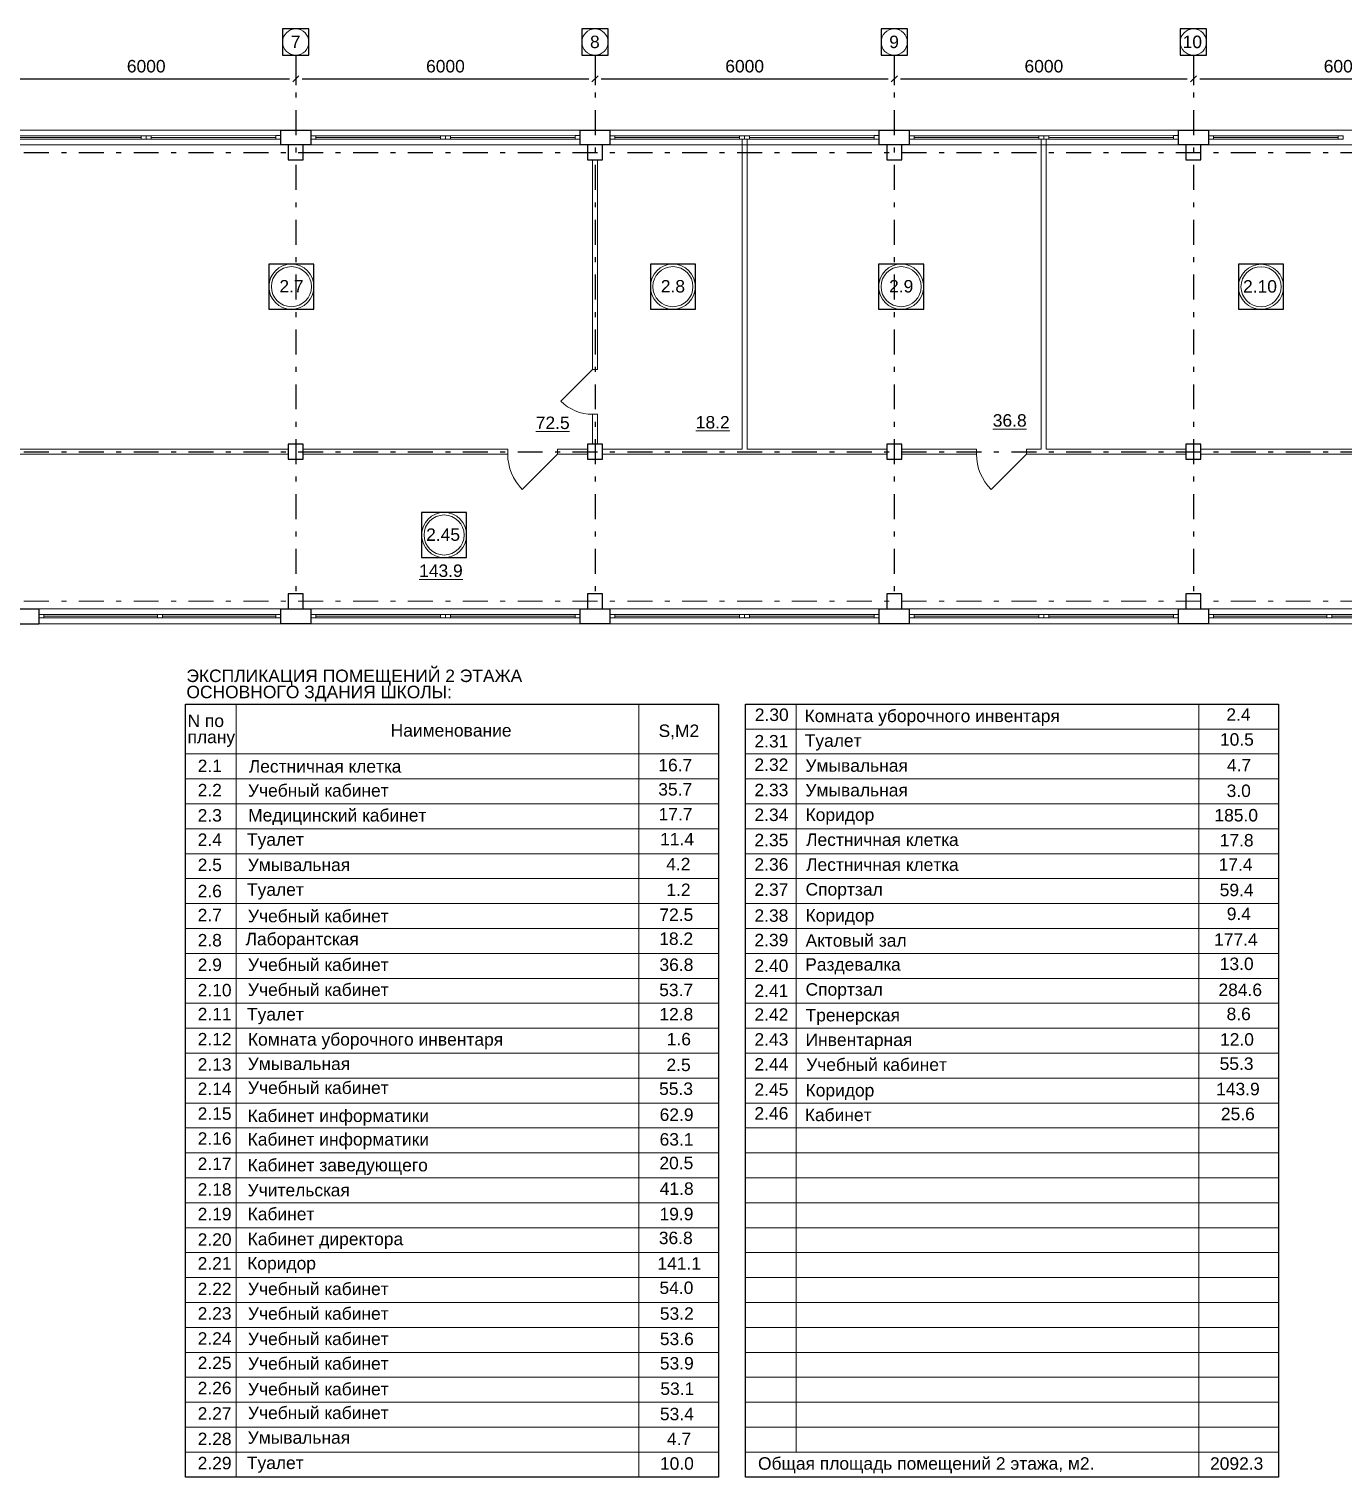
# Model space of a CAD drawing. Header units: metres. Extents: x 0.2 to 83.8, y 0.2 to 58.2.
# Drawn here: x 34.02 to 60.37, y 29.18 to 58.21 of the extents above; entities that cross this region are included whole.
import ezdxf
from ezdxf.enums import TextEntityAlignment as Align

# ---------------------------------------------------------------- set-up
doc = ezdxf.new("R2010")
doc.units = ezdxf.units.M
doc.header["$MEASUREMENT"] = 0
doc.linetypes.add('( Dashdot )', pattern=[1.001, 0.5, -0.25, 0.001, -0.25])
doc.layers.get('DEFPOINTS').update_dxf_attribs({"lineweight": 0})
doc.layers.add('YOLO_TABLE', color=1, linetype='Continuous')
doc.styles.add('Standard_0', font='arial.ttf')
doc.styles.add('Style-Arial', font='arial.ttf')
doc.dimstyles.get("Standard").update_dxf_attribs({"dimtxt": 0.00018, "dimasz": 0.00018, "dimexe": 0.0002, "dimexo": 0.0625, "dimgap": 9e-05, "dimtad": 0, "dimtih": 1, "dimtoh": 1, "dimdec": 4, "dimlfac": 1000, "dimzin": 0, "dimdsep": 46, "dimtxsty": 'Standard_0', "dimcen": 9e-05, "dimadec": 0, "dimazin": 0, "dimtfac": 1, "dimtdec": 4, "dimtofl": 0, "dimtmove": 0, "dimatfit": 0, "dimfxl": 0.01, "dimfxlon": 1, "dimtolj": 1, "dimtzin": 0, "dimarcsym": 0})

# ---------------------------------------------------------------- blocks, each defined once
blk = doc.blocks.new('_Oblique-1')
at = {"color": 0, "linetype": 'ByBlock', "lineweight": -2}
blk.add_line((0.5, 0.5), (-0.5, -0.5), dxfattribs=at)
blk = doc.blocks.new('*D64')
at = {"color": 0, "linetype": 'Continuous', "lineweight": -2, "transparency": 16777216}
for p, q in [((33.375, 57.313), (33.375, 57.089)), ((33.5, 57.214), (39.25, 57.214)), ((39.375, 57.313), (39.375, 57.089))]:
    blk.add_line(p, q, dxfattribs=at)
at = {"layer": 'DEFPOINTS', "color": 0, "linetype": 'Continuous', "transparency": 16777216}
for p in [(33.375, 57.438), (39.375, 57.438), (39.375, 57.214)]:
    blk.add_point(p, dxfattribs=at)
at = {"color": 0, "linetype": 'Continuous', "lineweight": -2, "transparency": 16777216, "xscale": 0.125, "yscale": 0.125, "zscale": 0.125, "rotation": 180}
blk.add_blockref('_Oblique-1', (33.375, 57.214), dxfattribs=at)
at = {"color": 0, "linetype": 'Continuous', "lineweight": -2, "transparency": 16777216, "xscale": 0.125, "yscale": 0.125, "zscale": 0.125}
blk.add_blockref('_Oblique-1', (39.375, 57.214), dxfattribs=at)
at = {"color": 0, "linetype": 'Continuous', "lineweight": 0, "transparency": 16777216, "insert": (36.375, 57.466), "char_height": 0.25, "attachment_point": 5, "style": 'Style-Arial'}
blk.add_mtext('\\A1;6000', dxfattribs=at)
blk = doc.blocks.new('*D65')
at = {"color": 0, "linetype": 'Continuous', "lineweight": -2, "transparency": 16777216}
for p, q in [((45.375, 57.563), (45.375, 57.089)), ((39.375, 57.313), (39.375, 57.089)), ((39.5, 57.214), (45.25, 57.214))]:
    blk.add_line(p, q, dxfattribs=at)
at = {"layer": 'DEFPOINTS', "color": 0, "linetype": 'Continuous', "transparency": 16777216}
for p in [(45.375, 57.688), (39.375, 57.438), (45.375, 57.214)]:
    blk.add_point(p, dxfattribs=at)
at = {"color": 0, "linetype": 'Continuous', "lineweight": -2, "transparency": 16777216, "xscale": 0.125, "yscale": 0.125, "zscale": 0.125, "rotation": 180}
blk.add_blockref('_Oblique-1', (39.375, 57.214), dxfattribs=at)
at = {"color": 0, "linetype": 'Continuous', "lineweight": -2, "transparency": 16777216, "xscale": 0.125, "yscale": 0.125, "zscale": 0.125}
blk.add_blockref('_Oblique-1', (45.375, 57.214), dxfattribs=at)
at = {"color": 0, "linetype": 'Continuous', "lineweight": 0, "transparency": 16777216, "insert": (42.375, 57.466), "char_height": 0.25, "attachment_point": 5, "style": 'Style-Arial'}
blk.add_mtext('\\A1;6000', dxfattribs=at)
blk = doc.blocks.new('*D66')
at = {"color": 0, "linetype": 'Continuous', "lineweight": -2, "transparency": 16777216}
for p, q in [((45.375, 57.563), (45.375, 57.089)), ((51.375, 57.563), (51.375, 57.089)), ((45.5, 57.214), (51.25, 57.214))]:
    blk.add_line(p, q, dxfattribs=at)
at = {"layer": 'DEFPOINTS', "color": 0, "linetype": 'Continuous', "transparency": 16777216}
for p in [(45.375, 57.688), (51.375, 57.688), (51.375, 57.214)]:
    blk.add_point(p, dxfattribs=at)
at = {"color": 0, "linetype": 'Continuous', "lineweight": -2, "transparency": 16777216, "xscale": 0.125, "yscale": 0.125, "zscale": 0.125, "rotation": 180}
blk.add_blockref('_Oblique-1', (45.375, 57.214), dxfattribs=at)
at = {"color": 0, "linetype": 'Continuous', "lineweight": -2, "transparency": 16777216, "xscale": 0.125, "yscale": 0.125, "zscale": 0.125}
blk.add_blockref('_Oblique-1', (51.375, 57.214), dxfattribs=at)
at = {"color": 0, "linetype": 'Continuous', "lineweight": 0, "transparency": 16777216, "insert": (48.375, 57.466), "char_height": 0.25, "attachment_point": 5, "style": 'Style-Arial'}
blk.add_mtext('\\A1;6000', dxfattribs=at)
blk = doc.blocks.new('*D67')
at = {"color": 0, "linetype": 'Continuous', "lineweight": -2, "transparency": 16777216}
for p, q in [((51.375, 57.563), (51.375, 57.089)), ((57.375, 57.563), (57.375, 57.089)), ((51.5, 57.214), (57.25, 57.214))]:
    blk.add_line(p, q, dxfattribs=at)
at = {"layer": 'DEFPOINTS', "color": 0, "linetype": 'Continuous', "transparency": 16777216}
for p in [(51.375, 57.688), (57.375, 57.688), (57.375, 57.214)]:
    blk.add_point(p, dxfattribs=at)
at = {"color": 0, "linetype": 'Continuous', "lineweight": -2, "transparency": 16777216, "xscale": 0.125, "yscale": 0.125, "zscale": 0.125, "rotation": 180}
blk.add_blockref('_Oblique-1', (51.375, 57.214), dxfattribs=at)
at = {"color": 0, "linetype": 'Continuous', "lineweight": -2, "transparency": 16777216, "xscale": 0.125, "yscale": 0.125, "zscale": 0.125}
blk.add_blockref('_Oblique-1', (57.375, 57.214), dxfattribs=at)
at = {"color": 0, "linetype": 'Continuous', "lineweight": 0, "transparency": 16777216, "insert": (54.375, 57.466), "char_height": 0.25, "attachment_point": 5, "style": 'Style-Arial'}
blk.add_mtext('\\A1;6000', dxfattribs=at)
blk = doc.blocks.new('*D68')
at = {"color": 0, "linetype": 'Continuous', "lineweight": -2, "transparency": 16777216}
for p, q in [((57.375, 57.563), (57.375, 57.089)), ((63.375, 57.563), (63.375, 57.089)), ((57.5, 57.214), (63.25, 57.214))]:
    blk.add_line(p, q, dxfattribs=at)
at = {"layer": 'DEFPOINTS', "color": 0, "linetype": 'Continuous', "transparency": 16777216}
for p in [(57.375, 57.688), (63.375, 57.688), (63.375, 57.214)]:
    blk.add_point(p, dxfattribs=at)
at = {"color": 0, "linetype": 'Continuous', "lineweight": -2, "transparency": 16777216, "xscale": 0.125, "yscale": 0.125, "zscale": 0.125, "rotation": 180}
blk.add_blockref('_Oblique-1', (57.375, 57.214), dxfattribs=at)
at = {"color": 0, "linetype": 'Continuous', "lineweight": -2, "transparency": 16777216, "xscale": 0.125, "yscale": 0.125, "zscale": 0.125}
blk.add_blockref('_Oblique-1', (63.375, 57.214), dxfattribs=at)
at = {"color": 0, "linetype": 'Continuous', "lineweight": 0, "transparency": 16777216, "insert": (60.375, 57.466), "char_height": 0.25, "attachment_point": 5, "style": 'Style-Arial'}
blk.add_mtext('\\A1;6000', dxfattribs=at)

msp = doc.modelspace()

# ---------------------------------------------------------------- linework, layer by layer
at = {"color": 1, "linetype": '( Dashdot )'}
for p, q in [((39.37508328, 57.68760141), (39.37508328, 46.73760141)), ((45.37508328, 57.68760141), (45.37508328, 46.73760141)), ((51.37508328, 57.68760141), (51.37508328, 46.73760141)), ((57.37508328, 57.68760141), (57.37508328, 46.73760141)), ((6.42349536, 55.73760141), (78.32349536, 55.73760141)), ((6.42349536, 49.73760141), (78.32349536, 49.73760141))]:
    msp.add_line(p, q, dxfattribs=at)
at = {"color": 7, "linetype": 'Continuous', "lineweight": 0}
for p, q in [((33.77349536, 56.03760141), (36.27349536, 56.03760141)), ((36.47349536, 56.03760141), (38.97346464, 56.03979592)), ((39.77349536, 56.03760141), (42.27349536, 56.03760141)), ((42.47349536, 56.03760141), (44.97346464, 56.03979592)), ((45.77349536, 56.03760141), (48.27349536, 56.03760141)), ((48.47349536, 56.03760141), (50.97346464, 56.03979592)), ((51.77349536, 56.03760141), (54.27349536, 56.03760141)), ((54.47349536, 56.03760141), (56.97346464, 56.03979592)), ((57.77349536, 56.03760141), (60.27349536, 56.03760141)), ((39.77349536, 46.43760141), (42.27349536, 46.43760141)), ((42.47349536, 46.43760141), (44.97346464, 46.43979592)), ((45.77349536, 46.43760141), (48.27349536, 46.43760141)), ((48.47349536, 46.43760141), (50.97346464, 46.43979592)), ((51.77349536, 46.43760141), (54.27349536, 46.43760141)), ((54.47349536, 46.43760141), (56.97346464, 46.43979592)), ((57.77349536, 46.43760141), (60.04849536, 46.43760141)), ((60.14849536, 46.43760141), (62.42349536, 46.43760141)), ((48.39182132, 44.17649858), (59.07772657, 44.17649858)), ((48.39182132, 43.67649858), (59.07772657, 43.67649858)), ((37.16432241, 43.17649858), (47.85022766, 43.17649858)), ((48.39182132, 43.17649858), (59.07772657, 43.17649858)), ((37.16432241, 42.67649858), (47.85022766, 42.67649858)), ((48.39182132, 42.67649858), (59.07772657, 42.67649858)), ((37.16432241, 42.17649858), (47.85022766, 42.17649858)), ((48.39182132, 42.17649858), (59.07772657, 42.17649858)), ((37.16432241, 41.67649858), (47.85022766, 41.67649858)), ((48.39182132, 41.67649858), (59.07772657, 41.67649858)), ((37.16432241, 41.17649858), (47.85022766, 41.17649858)), ((48.39182132, 41.17649858), (59.07772657, 41.17649858)), ((37.16432241, 40.67649858), (47.85022766, 40.67649858)), ((48.39182132, 40.67649858), (59.07772657, 40.67649858)), ((37.16432241, 40.17649858), (47.85022766, 40.17649858)), ((48.39182132, 40.17649858), (59.07772657, 40.17649858)), ((37.16432241, 39.67649858), (47.85022766, 39.67649858)), ((48.39182132, 39.67649858), (59.07772657, 39.67649858)), ((37.16432241, 39.17649858), (47.85022766, 39.17649858)), ((48.39182132, 39.17649858), (59.07772657, 39.17649858)), ((37.16432241, 38.67649858), (47.85022766, 38.67649858)), ((48.39182132, 38.67649858), (59.07772657, 38.67649858)), ((37.16432241, 38.17649858), (47.85022766, 38.17649858)), ((48.39182132, 38.17649858), (59.07772657, 38.17649858)), ((37.16432241, 37.67649858), (47.85022766, 37.67649858)), ((48.39182132, 37.67649858), (59.07772657, 37.67649858)), ((37.16432241, 37.17649858), (47.85022766, 37.17649858)), ((48.39182132, 37.17649858), (59.07772657, 37.17649858)), ((37.16432241, 36.67649858), (47.85022766, 36.67649858)), ((48.39182132, 36.67649858), (59.07772657, 36.67649858)), ((37.16432241, 36.17649858), (47.85022766, 36.17649858)), ((48.39182132, 36.17649858), (59.07772657, 36.17649858)), ((37.16432241, 35.67649858), (47.85022766, 35.67649858)), ((48.39182132, 35.67649858), (59.07772657, 35.67649858)), ((37.16432241, 35.17649858), (47.85022766, 35.17649858)), ((48.39182132, 35.17649858), (59.07772657, 35.17649858)), ((37.16432241, 34.67649858), (47.85022766, 34.67649858)), ((48.39182132, 34.67649858), (59.07772657, 34.67649858)), ((37.16432241, 34.17649858), (47.85022766, 34.17649858)), ((48.39182132, 34.17649858), (59.07772657, 34.17649858)), ((37.16432241, 33.67649858), (47.85022766, 33.67649858)), ((48.39182132, 33.67649858), (59.07772657, 33.67649858)), ((37.16432241, 33.17649858), (47.85022766, 33.17649858)), ((48.39182132, 33.17649858), (59.07772657, 33.17649858)), ((37.16432241, 32.67649858), (47.85022766, 32.67649858)), ((48.39182132, 32.67649858), (59.07772657, 32.67649858)), ((37.16432241, 32.17649858), (47.85022766, 32.17649858)), ((48.39182132, 32.17649858), (59.07772657, 32.17649858)), ((37.16432241, 31.67649858), (47.85022766, 31.67649858)), ((48.39182132, 31.67649858), (59.07772657, 31.67649858)), ((37.16432241, 31.17649858), (47.85022766, 31.17649858)), ((48.39182132, 31.17649858), (59.07772657, 31.17649858)), ((37.16432241, 30.67649858), (47.85022766, 30.67649858)), ((48.39182132, 30.67649858), (59.07772657, 30.67649858)), ((37.16432241, 30.17649858), (47.85022766, 30.17649858)), ((48.39182132, 30.17649858), (59.07772657, 30.17649858)), ((37.16432241, 29.67649858), (47.85022766, 29.67649858)), ((37.16432241, 29.67649858), (47.85022766, 29.67649858))]:
    msp.add_line(p, q, dxfattribs=at)
at = {"color": 7, "linetype": 'Continuous', "lineweight": 13}
for p, q in [((45.32349536, 51.38760141), (44.68709926, 50.75120531)), ((45.32349536, 51.38760141), (45.42349536, 51.38760141)), ((45.32349536, 50.48760141), (45.42349536, 50.48760141)), ((33.52349536, 49.78760141), (39.22349536, 49.78760141)), ((33.52349536, 49.68760141), (39.22349536, 49.68760141)), ((39.52349536, 49.78760141), (43.62349536, 49.78760141)), ((39.52349536, 49.68760141), (43.62349536, 49.68760141)), ((43.62349536, 49.78760141), (43.62349536, 49.68760141)), ((44.62349536, 49.78760141), (45.22349536, 49.78760141)), ((44.62349536, 49.78760141), (44.62349536, 49.68760141)), ((44.62349536, 49.68760141), (45.22349536, 49.68760141)), ((45.52349536, 49.78760141), (46.12349536, 49.78760141)), ((45.52349536, 49.68760141), (46.12349536, 49.68760141)), ((46.12349536, 49.78760141), (48.32349536, 49.78760141)), ((46.12349536, 49.68760141), (51.22349536, 49.68760141)), ((48.42349536, 49.78760141), (51.22349536, 49.78760141)), ((51.52349536, 49.78760141), (53.02349536, 49.78760141)), ((51.52349536, 49.68760141), (53.02349536, 49.68760141)), ((53.02349536, 49.78760141), (53.02349536, 49.68760141)), ((54.02349536, 49.78760141), (54.02349536, 49.68760141)), ((54.02349536, 49.78760141), (54.32349536, 49.78760141)), ((54.02349536, 49.68760141), (57.22349536, 49.68760141)), ((54.42349536, 49.78760141), (57.22349536, 49.78760141)), ((57.52349536, 49.78760141), (61.02349536, 49.78760141)), ((57.52349536, 49.68760141), (61.02349536, 49.68760141)), ((37.16432241, 44.67649858), (47.85022766, 44.67649858)), ((37.16432241, 44.67649858), (37.16432241, 29.17649858)), ((38.17778744, 44.67649858), (38.17778744, 43.67649858)), ((46.25124401, 44.67649858), (46.25124401, 43.67649858)), ((47.85022766, 44.67649858), (47.85022766, 29.17649858)), ((48.39182132, 44.67649858), (48.39182132, 29.17649858)), ((48.39182132, 44.67649858), (59.07772657, 44.67649858)), ((49.40528635, 44.67649858), (49.40528635, 29.67649858)), ((57.47874292, 44.67649858), (57.47874292, 29.17649858)), ((59.07772657, 44.67649858), (59.07772657, 29.17649858)), ((37.16432241, 43.67649858), (47.85022766, 43.67649858)), ((38.17778744, 43.67649858), (38.17778744, 29.17649858)), ((46.25124401, 43.67649858), (46.25124401, 29.17649858)), ((37.16432241, 29.17649858), (47.85022766, 29.17649858))]:
    msp.add_line(p, q, dxfattribs=at)
at = {"color": 7, "lineweight": 13, "extrusion": (0, 0, -1)}
for p, q in [((44.62349536, 49.68760141), (43.91638858, 48.98049463)), ((54.02349536, 49.68760141), (53.31638858, 48.98049463))]:
    msp.add_line(p, q, dxfattribs=at)
at = {"color": 1, "linetype": '( Dashdot )', "lineweight": 0}
msp.add_line((6.42349536, 46.73760141), (78.32349536, 46.73760141), dxfattribs=at)
at = {"color": 7, "linetype": 'Continuous', "lineweight": 30}
for p in [(34.22349536, 46.58760141), (33.82349536, 46.28760141)]:
    msp.add_line(p, (34.22349536, 46.28760141), dxfattribs=at)
at = {"color": 7, "linetype": 'Continuous', "lineweight": 0, "extrusion": (0, 0, -1)}
for p, q in [((36.59849536, 46.43760141), (34.32349536, 46.43760141)), ((38.97349536, 46.43760141), (36.69849536, 46.43760141))]:
    msp.add_line(p, q, dxfattribs=at)
at = {"color": 7, "lineweight": 13}
for p, q in [((48.39182132, 29.67649858), (59.07772657, 29.67649858)), ((48.39182132, 29.17649858), (59.07772657, 29.17649858))]:
    msp.add_line(p, q, dxfattribs=at)
at = {"color": 7, "linetype": 'Continuous', "lineweight": 0, "flags": 128}
for points in [[(39.07349536, 55.88760141), (33.67349536, 55.88760141), (33.67349536, 56.18760141), (39.07349536, 56.18760141), (39.07349536, 55.88760141)], [(36.27349536, 56.00260141), (33.77349536, 56.00260141), (33.77349536, 56.07260141), (36.27349536, 56.07260141), (36.27349536, 56.00260141)], [(38.97349536, 56.00479595), (36.47349536, 56.00260141), (36.47343392, 56.07260136), (38.97343392, 56.07479589), (38.97349536, 56.00479595)], [(45.07349536, 55.88760141), (39.67349536, 55.88760141), (39.67349536, 56.18760141), (45.07349536, 56.18760141), (45.07349536, 55.88760141)], [(42.27349536, 56.00260141), (39.77349536, 56.00260141), (39.77349536, 56.07260141), (42.27349536, 56.07260141), (42.27349536, 56.00260141)], [(44.97349536, 56.00479595), (42.47349536, 56.00260141), (42.47343392, 56.07260136), (44.97343392, 56.07479589), (44.97349536, 56.00479595)], [(51.07349536, 55.88760141), (45.67349536, 55.88760141), (45.67349536, 56.18760141), (51.07349536, 56.18760141), (51.07349536, 55.88760141)], [(48.27349536, 56.00260141), (45.77349536, 56.00260141), (45.77349536, 56.07260141), (48.27349536, 56.07260141), (48.27349536, 56.00260141)], [(50.97349536, 56.00479595), (48.47349536, 56.00260141), (48.47343392, 56.07260136), (50.97343392, 56.07479589), (50.97349536, 56.00479595)], [(57.07349536, 55.88760141), (51.67349536, 55.88760141), (51.67349536, 56.18760141), (57.07349536, 56.18760141), (57.07349536, 55.88760141)], [(54.27349536, 56.00260141), (51.77349536, 56.00260141), (51.77349536, 56.07260141), (54.27349536, 56.07260141), (54.27349536, 56.00260141)], [(56.97349536, 56.00479595), (54.47349536, 56.00260141), (54.47343392, 56.07260136), (56.97343392, 56.07479589), (56.97349536, 56.00479595)], [(63.07349536, 55.88760141), (57.67349536, 55.88760141), (57.67349536, 56.18760141), (63.07349536, 56.18760141), (63.07349536, 55.88760141)], [(60.27349536, 56.00260141), (57.77349536, 56.00260141), (57.77349536, 56.07260141), (60.27349536, 56.07260141), (60.27349536, 56.00260141)], [(45.07349536, 46.28760141), (39.67349536, 46.28760141), (39.67349536, 46.58760141), (45.07349536, 46.58760141), (45.07349536, 46.28760141)], [(42.27349536, 46.40260141), (39.77349536, 46.40260141), (39.77349536, 46.47260141), (42.27349536, 46.47260141), (42.27349536, 46.40260141)], [(44.97349536, 46.40479595), (42.47349536, 46.40260141), (42.47343392, 46.47260136), (44.97343392, 46.47479589), (44.97349536, 46.40479595)], [(51.07349536, 46.28760141), (45.67349536, 46.28760141), (45.67349536, 46.58760141), (51.07349536, 46.58760141), (51.07349536, 46.28760141)], [(48.27349536, 46.40260141), (45.77349536, 46.40260141), (45.77349536, 46.47260141), (48.27349536, 46.47260141), (48.27349536, 46.40260141)], [(50.97349536, 46.40479595), (48.47349536, 46.40260141), (48.47343392, 46.47260136), (50.97343392, 46.47479589), (50.97349536, 46.40479595)], [(57.07349536, 46.28760141), (51.67349536, 46.28760141), (51.67349536, 46.58760141), (57.07349536, 46.58760141), (57.07349536, 46.28760141)], [(54.27349536, 46.40260141), (51.77349536, 46.40260141), (51.77349536, 46.47260141), (54.27349536, 46.47260141), (54.27349536, 46.40260141)], [(56.97349536, 46.40479595), (54.47349536, 46.40260141), (54.47343392, 46.47260136), (56.97343392, 46.47479589), (56.97349536, 46.40479595)], [(62.52349536, 46.28760141), (57.67349536, 46.28760141), (57.67349536, 46.58760141), (62.52349536, 46.58760141), (62.52349536, 46.28760141)], [(62.42349536, 46.40260141), (57.77349536, 46.40260141), (57.77349536, 46.47260141), (62.42349536, 46.47260141), (62.42349536, 46.40260141)]]:
    msp.add_lwpolyline(points, close=True, dxfattribs=at)
at = {"color": 7, "linetype": 'Continuous', "lineweight": 13, "flags": 128}
for points in [[(36.37349536, 56.00260141), (36.27349536, 56.00260141), (36.27349536, 56.07260141), (36.37349536, 56.07260141), (36.37349536, 56.00260141)], [(36.47349536, 56.00260141), (36.37349536, 56.00260141), (36.37349536, 56.07260141), (36.47349536, 56.07260141), (36.47349536, 56.00260141)], [(39.07349536, 56.00479595), (38.97349536, 56.00479595), (38.97349536, 56.07479595), (39.07349536, 56.07479595), (39.07349536, 56.00479595)], [(39.77349536, 56.00260141), (39.67349536, 56.00260141), (39.67349536, 56.07260141), (39.77349536, 56.07260141), (39.77349536, 56.00260141)], [(42.37349536, 56.00260141), (42.27349536, 56.00260141), (42.27349536, 56.07260141), (42.37349536, 56.07260141), (42.37349536, 56.00260141)], [(42.47349536, 56.00260141), (42.37349536, 56.00260141), (42.37349536, 56.07260141), (42.47349536, 56.07260141), (42.47349536, 56.00260141)], [(45.07349536, 56.00479595), (44.97349536, 56.00479595), (44.97349536, 56.07479595), (45.07349536, 56.07479595), (45.07349536, 56.00479595)], [(45.77349536, 56.00260141), (45.67349536, 56.00260141), (45.67349536, 56.07260141), (45.77349536, 56.07260141), (45.77349536, 56.00260141)], [(48.37349536, 56.00260141), (48.27349536, 56.00260141), (48.27349536, 56.07260141), (48.37349536, 56.07260141), (48.37349536, 56.00260141)], [(48.47349536, 56.00260141), (48.37349536, 56.00260141), (48.37349536, 56.07260141), (48.47349536, 56.07260141), (48.47349536, 56.00260141)], [(51.07349536, 56.00479595), (50.97349536, 56.00479595), (50.97349536, 56.07479595), (51.07349536, 56.07479595), (51.07349536, 56.00479595)], [(51.77349536, 56.00260141), (51.67349536, 56.00260141), (51.67349536, 56.07260141), (51.77349536, 56.07260141), (51.77349536, 56.00260141)], [(54.37349536, 56.00260141), (54.27349536, 56.00260141), (54.27349536, 56.07260141), (54.37349536, 56.07260141), (54.37349536, 56.00260141)], [(54.47349536, 56.00260141), (54.37349536, 56.00260141), (54.37349536, 56.07260141), (54.47349536, 56.07260141), (54.47349536, 56.00260141)], [(57.07349536, 56.00479595), (56.97349536, 56.00479595), (56.97349536, 56.07479595), (57.07349536, 56.07479595), (57.07349536, 56.00479595)], [(57.77349536, 56.00260141), (57.67349536, 56.00260141), (57.67349536, 56.07260141), (57.77349536, 56.07260141), (57.77349536, 56.00260141)], [(60.37349536, 56.00260141), (60.27349536, 56.00260141), (60.27349536, 56.07260141), (60.37349536, 56.07260141), (60.37349536, 56.00260141)], [(39.77349536, 46.40260141), (39.67349536, 46.40260141), (39.67349536, 46.47260141), (39.77349536, 46.47260141), (39.77349536, 46.40260141)], [(42.37349536, 46.40260141), (42.27349536, 46.40260141), (42.27349536, 46.47260141), (42.37349536, 46.47260141), (42.37349536, 46.40260141)], [(42.47349536, 46.40260141), (42.37349536, 46.40260141), (42.37349536, 46.47260141), (42.47349536, 46.47260141), (42.47349536, 46.40260141)], [(45.07349536, 46.40479595), (44.97349536, 46.40479595), (44.97349536, 46.47479595), (45.07349536, 46.47479595), (45.07349536, 46.40479595)], [(45.77349536, 46.40260141), (45.67349536, 46.40260141), (45.67349536, 46.47260141), (45.77349536, 46.47260141), (45.77349536, 46.40260141)], [(48.37349536, 46.40260141), (48.27349536, 46.40260141), (48.27349536, 46.47260141), (48.37349536, 46.47260141), (48.37349536, 46.40260141)], [(48.47349536, 46.40260141), (48.37349536, 46.40260141), (48.37349536, 46.47260141), (48.47349536, 46.47260141), (48.47349536, 46.40260141)], [(51.07349536, 46.40479595), (50.97349536, 46.40479595), (50.97349536, 46.47479595), (51.07349536, 46.47479595), (51.07349536, 46.40479595)], [(51.77349536, 46.40260141), (51.67349536, 46.40260141), (51.67349536, 46.47260141), (51.77349536, 46.47260141), (51.77349536, 46.40260141)], [(54.37349536, 46.40260141), (54.27349536, 46.40260141), (54.27349536, 46.47260141), (54.37349536, 46.47260141), (54.37349536, 46.40260141)], [(54.47349536, 46.40260141), (54.37349536, 46.40260141), (54.37349536, 46.47260141), (54.47349536, 46.47260141), (54.47349536, 46.40260141)], [(57.07349536, 46.40479595), (56.97349536, 46.40479595), (56.97349536, 46.47479595), (57.07349536, 46.47479595), (57.07349536, 46.40479595)], [(57.77349536, 46.40260141), (57.67349536, 46.40260141), (57.67349536, 46.47260141), (57.77349536, 46.47260141), (57.77349536, 46.40260141)], [(60.14849536, 46.40260141), (60.04849536, 46.40260141), (60.04849536, 46.47260141), (60.14849536, 46.47260141), (60.14849536, 46.40260141)]]:
    msp.add_lwpolyline(points, close=True, dxfattribs=at)
at = {"color": 7, "linetype": 'Continuous', "lineweight": 30, "flags": 128}
for points in [[(39.67349536, 55.88760141), (39.07349536, 55.88760141), (39.07349536, 56.18760141), (39.67349536, 56.18760141), (39.67349536, 55.88760141)], [(45.67349536, 55.88760141), (45.07349536, 55.88760141), (45.07349536, 56.18760141), (45.67349536, 56.18760141), (45.67349536, 55.88760141)], [(51.67349536, 55.88760141), (51.07349536, 55.88760141), (51.07349536, 56.18760141), (51.67349536, 56.18760141), (51.67349536, 55.88760141)], [(57.67349536, 55.88760141), (57.07349536, 55.88760141), (57.07349536, 56.18760141), (57.67349536, 56.18760141), (57.67349536, 55.88760141)], [(39.22349536, 55.88760141), (39.22349536, 55.58760141), (39.52349536, 55.58760141), (39.52349536, 55.88760141), (39.22349536, 55.88760141)], [(45.22349536, 55.88760141), (45.22349536, 55.58760141), (45.52349536, 55.58760141), (45.52349536, 55.88760141), (45.22349536, 55.88760141)], [(51.22349536, 55.88760141), (51.22349536, 55.58760141), (51.52349536, 55.58760141), (51.52349536, 55.88760141), (51.22349536, 55.88760141)], [(57.22349536, 55.88760141), (57.22349536, 55.58760141), (57.52349536, 55.58760141), (57.52349536, 55.88760141), (57.22349536, 55.88760141)], [(39.22349536, 49.88760141), (39.22349536, 49.58760141), (39.52349536, 49.58760141), (39.52349536, 49.88760141), (39.22349536, 49.88760141)], [(45.22349536, 49.88760141), (45.22349536, 49.58760141), (45.52349536, 49.58760141), (45.52349536, 49.88760141), (45.22349536, 49.88760141)], [(51.22349536, 49.88760141), (51.22349536, 49.58760141), (51.52349536, 49.58760141), (51.52349536, 49.88760141), (51.22349536, 49.88760141)], [(57.22349536, 49.88760141), (57.22349536, 49.58760141), (57.52349536, 49.58760141), (57.52349536, 49.88760141), (57.22349536, 49.88760141)], [(39.22349536, 46.88760141), (39.22349536, 46.58760141), (39.52349536, 46.58760141), (39.52349536, 46.88760141), (39.22349536, 46.88760141)], [(45.22349536, 46.88760141), (45.22349536, 46.58760141), (45.52349536, 46.58760141), (45.52349536, 46.88760141), (45.22349536, 46.88760141)], [(51.22349536, 46.88760141), (51.22349536, 46.58760141), (51.52349536, 46.58760141), (51.52349536, 46.88760141), (51.22349536, 46.88760141)], [(57.22349536, 46.88760141), (57.22349536, 46.58760141), (57.52349536, 46.58760141), (57.52349536, 46.88760141), (57.22349536, 46.88760141)], [(39.67349536, 46.28760141), (39.07349536, 46.28760141), (39.07349536, 46.58760141), (39.67349536, 46.58760141), (39.67349536, 46.28760141)], [(45.67349536, 46.28760141), (45.07349536, 46.28760141), (45.07349536, 46.58760141), (45.67349536, 46.58760141), (45.67349536, 46.28760141)], [(51.67349536, 46.28760141), (51.07349536, 46.28760141), (51.07349536, 46.58760141), (51.67349536, 46.58760141), (51.67349536, 46.28760141)], [(57.67349536, 46.28760141), (57.07349536, 46.28760141), (57.07349536, 46.58760141), (57.67349536, 46.58760141), (57.67349536, 46.28760141)]]:
    msp.add_lwpolyline(points, close=True, dxfattribs=at)
at = {"color": 7, "linetype": 'Continuous', "lineweight": 13, "flags": 128}
for points in [[(48.32349536, 49.78760141), (48.32349536, 56.00260141), (48.42349536, 56.00260141), (48.42349536, 49.78760141)], [(54.32349536, 49.78760141), (54.32349536, 56.00260141), (54.42349536, 56.00260141), (54.42349536, 49.78760141)], [(45.42349536, 51.38760141), (45.42349536, 55.58760141), (45.32349536, 55.58760141), (45.32349536, 51.38760141)], [(45.32349536, 50.48760141), (45.32349536, 49.88760141), (45.42349536, 49.88760141), (45.42349536, 50.48760141)]]:
    msp.add_lwpolyline(points, dxfattribs=at)
at = {"color": 7, "linetype": 'Continuous', "lineweight": 30, "flags": 128}
msp.add_lwpolyline([(33.52349536, 45.88760141), (33.52349536, 46.58760141), (34.22349536, 46.58760141)], dxfattribs=at)
at = {"color": 7, "linetype": 'Continuous', "lineweight": 0, "extrusion": (0, 0, -1), "flags": 128}
for points in [[(-34.22349536, 46.28760141), (-39.07349536, 46.28760141), (-39.07349536, 46.58760141), (-34.22349536, 46.58760141), (-34.22349536, 46.28760141)], [(-34.32349536, 46.40260141), (-38.97349536, 46.40260141), (-38.97349536, 46.47260141), (-34.32349536, 46.47260141), (-34.32349536, 46.40260141)]]:
    msp.add_lwpolyline(points, close=True, dxfattribs=at)
at = {"color": 7, "linetype": 'Continuous', "lineweight": 13, "extrusion": (0, 0, -1), "flags": 128}
for points in [[(-34.22349536, 46.40260141), (-34.32349536, 46.40260141), (-34.32349536, 46.47260141), (-34.22349536, 46.47260141), (-34.22349536, 46.40260141)], [(-36.59849536, 46.40260141), (-36.69849536, 46.40260141), (-36.69849536, 46.47260141), (-36.59849536, 46.47260141), (-36.59849536, 46.40260141)], [(-38.97349536, 46.40260141), (-39.07349536, 46.40260141), (-39.07349536, 46.47260141), (-38.97349536, 46.47260141), (-38.97349536, 46.40260141)]]:
    msp.add_lwpolyline(points, close=True, dxfattribs=at)
at = {"color": 7, "linetype": 'Continuous', "lineweight": 13}
for centre, radius in [((39.37349536, 57.95095686), 0.26335544), ((45.37349536, 57.95095686), 0.26335544), ((51.37349536, 57.95095686), 0.26335544), ((57.37349536, 57.95095686), 0.26335544), ((39.28648228, 53.04709379), 0.45201344), ((39.28648228, 53.04709379), 0.40201344), ((46.93532056, 53.04709379), 0.45201344), ((46.93532056, 53.04709379), 0.40201344), ((51.51244802, 53.04709379), 0.45201344), ((51.51244802, 53.04709379), 0.40201344), ((58.7292917, 53.04435026), 0.45201344), ((58.7292917, 53.04435026), 0.40201344), ((42.34825718, 48.0670042), 0.45201344), ((42.34825718, 48.0670042), 0.40201344)]:
    msp.add_circle(centre, radius, dxfattribs=at)
at = {"color": 7, "linetype": 'Continuous', "lineweight": 0}
msp.add_arc((45.32349536, 51.38760141), 0.9, 225, 270, dxfattribs=at)
at = {"color": 7, "lineweight": 0, "extrusion": (0, 0, -1)}
for centre in [(-44.62349536, 49.68760141), (-54.02349536, 49.68760141)]:
    msp.add_arc(centre, 1, 315, 360, dxfattribs=at)
at = {"layer": 'YOLO_TABLE'}
for points in [[(39.11013992, 57.68760141), (39.63685081, 57.68760141), (39.63685081, 58.2143123), (39.11013992, 58.2143123)], [(45.11013992, 57.68760141), (45.63685081, 57.68760141), (45.63685081, 58.2143123), (45.11013992, 58.2143123)], [(51.11013992, 57.68760141), (51.63685081, 57.68760141), (51.63685081, 58.2143123), (51.11013992, 58.2143123)], [(57.11013992, 57.68760141), (57.63685081, 57.68760141), (57.63685081, 58.2143123), (57.11013992, 58.2143123)], [(38.83446884, 52.59508035), (39.73849572, 52.59508035), (39.73849572, 53.49910724), (38.83446884, 53.49910724)], [(46.48330712, 52.59508035), (47.387334, 52.59508035), (47.387334, 53.49910724), (46.48330712, 53.49910724)], [(51.06043458, 52.59508035), (51.96446147, 52.59508035), (51.96446147, 53.49910724), (51.06043458, 53.49910724)], [(58.27727825, 52.59233682), (59.18130514, 52.59233682), (59.18130514, 53.4963637), (58.27727825, 53.4963637)], [(41.89624374, 47.61499076), (42.80027062, 47.61499076), (42.80027062, 48.51901765), (41.89624374, 48.51901765)], [(37.16432241, 44.67649858), (47.85022766, 44.67649858), (47.85022766, 29.17649858), (37.16432241, 29.17649858)], [(48.39182132, 44.67649858), (59.07772657, 44.67649858), (59.07772657, 29.17649858), (48.39182132, 29.17649858)]]:
    msp.add_lwpolyline(points, close=True, dxfattribs=at)

# ---------------------------------------------------------------- texts
at = {"color": 7, "linetype": 'Continuous', "lineweight": 30, "style": 'Style-Arial'}
for s, p in [('7', (39.27380254, 58.08021949)), ('8', (45.27380254, 58.08021949)), ('9', (51.27380254, 58.08021949)), ('10', (57.15742032, 58.08021949))]:
    msp.add_text(s, height=0.25, dxfattribs=at).set_placement(p, align=Align.TOP_LEFT)
at = {"color": 7, "linetype": 'Continuous', "lineweight": 13, "style": 'Style-Arial'}
for s, p in [('2.7', (39.04492748, 53.17984343)), ('2.8', (46.69376576, 53.17984343)), ('2.9', (51.27089323, 53.17984343)), ('2.10', (58.36861332, 53.1770999)), ('%%u72.5%%U', (44.18560095, 50.441647)), ('%%u18.2%%U', (47.39471772, 50.45260571)), ('%%u36.8%%U', (53.3498863, 50.48960408)), ('2.45', (41.98757881, 48.19975384)), ('%%u143.9%%U', (41.8473788, 47.4762497)), ('2.4', (58.03383772, 44.59152323)), ('10.5', (57.90513715, 44.09184414)), ('16.7', (46.64297585, 43.57753229)), ('4.7', (58.04491225, 43.57717846)), ('35.7', (46.64214714, 43.09267415)), ('3.0', (58.0391355, 43.06298572)), ('17.7', (46.64866309, 42.59223437)), ('185.0', (57.79446827, 42.57281409)), ('11.4', (46.67980425, 42.09244399)), ('17.8', (57.90035332, 42.07171002)), ('4.2', (46.80193979, 41.59294954)), ('17.4', (57.8780974, 41.58267227)), ('1.2', (46.80497152, 41.07698825)), ('59.4', (57.90021704, 41.07415652)), ('72.5', (46.66421247, 40.5774938)), ('9.4', (58.04184703, 40.59496602)), ('18.2', (46.66209817, 40.09719074)), ('177.4', (57.78803309, 40.08080917)), ('36.8', (46.6667537, 39.57524795)), ('13.0', (57.90128877, 39.59291674)), ('53.7', (46.66139403, 39.06998586)), ('284.6', (57.87503434, 39.07155318)), ('12.8', (46.66387783, 38.58226333)), ('8.6', (58.03840043, 38.58789796)), ('1.6', (46.81227666, 38.08276678)), ('12.0', (57.90665954, 38.07715271)), ('2.5', (46.80718185, 37.56684889)), ('55.3', (57.89853878, 37.59053065)), ('55.3', (46.65941811, 37.0881561)), ('143.9', (57.82922047, 37.08262055)), ('62.9', (46.66943602, 36.56789886)), ('25.6', (57.92450352, 36.58262055)), ('63.1', (46.66907734, 36.07263752)), ('20.5', (46.66526262, 35.59945143)), ('41.8', (46.67225961, 35.08537486)), ('19.9', (46.66752519, 34.57633766)), ('36.8', (46.65353636, 34.09669746)), ('141.1', (46.62576555, 33.58482803)), ('54.0', (46.6665776, 33.09719819)), ('53.2', (46.67406951, 32.58015373)), ('53.6', (46.67483922, 32.0718278)), ('53.9', (46.67427139, 31.58322472)), ('53.1', (46.68439396, 31.07309601)), ('53.4', (46.67555791, 30.56542406)), ('4.7', (46.81615278, 30.06564031)), ('10.0', (46.67595473, 29.57292561)), ('Общая площадь помещений 2 этажа, м2.', (48.64225842, 29.57375936)), ('2092.3', (57.70639161, 29.57242199))]:
    msp.add_text(s, height=0.25, dxfattribs=at).set_placement(p, align=Align.TOP_LEFT)
at = {"color": 7, "linetype": 'Continuous', "lineweight": 0, "style": 'Style-Arial'}
for s, p in [('2.30', (48.57841054, 44.58711136)), ('2.31', (48.57115646, 44.05654832)), ('2.1', (37.40634904, 43.56199014)), ('2.32', (48.57115646, 43.58618292)), ('Лестничная клетка', (38.43170613, 43.55315275)), ('2.2', (37.40634904, 43.07645166)), ('2.33', (48.57115646, 43.07940213)), ('2.3', (37.40634904, 42.5709511)), ('2.34', (48.57115646, 42.58134586)), ('2.4', (37.40634904, 42.08237801)), ('2.35', (48.57115646, 42.07456508)), ('Лестничная клетка', (49.60648585, 42.08131736)), ('2.5', (37.40634904, 41.57787318)), ('2.36', (48.57115646, 41.58561266)), ('Лестничная клетка', (49.60648585, 41.58212311)), ('2.6', (37.40634904, 41.05212605)), ('2.37', (48.57115646, 41.08110784)), ('2.7', (37.40634904, 40.57151883)), ('2.38', (48.57115646, 40.56067128)), ('2.39', (48.57115646, 40.07039122)), ('2.8', (37.40634904, 40.067014)), ('2.9', (37.40634904, 39.57313033)), ('2.40', (48.57115646, 39.55488591)), ('Раздевалка', (49.5884193, 39.58010503)), ('2.10', (37.40634904, 39.0653064)), ('2.41', (48.57115646, 39.05403211)), ('2.11', (37.40634904, 38.58526816)), ('2.42', (48.57115646, 38.57608017)), ('2.12', (37.40634904, 38.08228064)), ('2.43', (48.57115646, 38.07688592)), ('2.13', (37.40634904, 37.57549986)), ('2.44', (48.57115646, 37.57845033)), ('2.14', (37.40634904, 37.08711643)), ('2.45', (48.57115646, 37.07166955)), ('2.15', (37.40634904, 36.58943949)), ('2.46', (48.57115646, 36.59466592)), ('2.16', (37.40634904, 36.08929693)), ('2.17', (37.40634904, 35.58251614)), ('2.18', (37.40634904, 35.06909713)), ('2.19', (37.40634904, 34.57521346)), ('2.20', (37.40634904, 34.06407042)), ('2.21', (37.40634904, 33.58668747)), ('2.22', (37.40634904, 33.07383745)), ('2.23', (37.40634904, 32.58222975)), ('2.24', (37.40634904, 32.07962156)), ('2.25', (37.40634904, 31.59104846)), ('2.26', (37.40634904, 31.08654364)), ('2.27', (37.40634904, 30.57672824)), ('2.28', (37.40634904, 30.06691284)), ('2.29', (37.40634904, 29.58099503))]:
    msp.add_text(s, height=0.25, dxfattribs=at).set_placement(p, align=Align.TOP_LEFT)
at = {"color": 7, "lineweight": 13, "style": 'Style-Arial'}
for s, p in [('Комната уборочного инвентаря', (49.57627584, 44.56479253)), ('Туалет', (49.57923467, 44.06927228)), ('Умывальная', (49.59305511, 43.56927294)), ('Учебный кабинет', (38.4141179, 43.0690205)), ('Умывальная', (49.59305511, 43.07538927)), ('Медицинский кабинет', (38.41808989, 42.57172392)), ('Коридор', (49.59598322, 42.58341582)), ('Туалет', (38.39509329, 42.08603473)), ('Умывальная', (38.41051916, 41.57783629)), ('Туалет', (38.39509329, 41.08233566)), ('Спортзал', (49.59598322, 41.08604053)), ('Учебный кабинет', (38.4141179, 40.55082533)), ('Коридор', (49.59598322, 40.56560397)), ('Лаборантская', (38.36627743, 40.0894479)), ('Актовый зал', (49.59598322, 40.06109915)), ('Учебный кабинет', (38.4141179, 39.57467634)), ('Учебный кабинет', (38.4141179, 39.07358652)), ('Спортзал', (49.59598322, 39.07864239)), ('Туалет', (38.39509329, 38.5823815)), ('Тренерская', (49.59598322, 38.56347344)), ('Комната уборочного инвентаря', (38.41404857, 38.07744175)), ('Инвентарная', (49.59598322, 38.06958977)), ('Умывальная', (38.41051916, 37.58859716)), ('Учебный кабинет', (49.60850428, 37.57178743)), ('Учебный кабинет', (38.4141179, 37.10827323)), ('Коридор', (49.59598322, 37.05734399)), ('Кабинет информатики', (38.40816274, 36.54579168)), ('Кабинет', (49.58113052, 36.56347217)), ('Кабинет информатики', (38.40816274, 36.07376665)), ('Кабинет заведующего', (38.40816274, 35.55658463)), ('Учительская', (38.40816274, 35.05549482)), ('Кабинет', (38.40816274, 34.57718181)), ('Кабинет директора', (38.40816274, 34.076092)), ('Коридор', (38.3995876, 33.58889856)), ('Учебный кабинет', (38.4141179, 33.07525267)), ('Учебный кабинет', (38.4141179, 32.58067052)), ('Учебный кабинет', (38.4141179, 32.07307304)), ('Учебный кабинет', (38.4141179, 31.57889762)), ('Учебный кабинет', (38.4141179, 31.06479248)), ('Учебный кабинет', (38.4141179, 30.58973331)), ('Умывальная', (38.4098197, 30.09407443)), ('Туалет', (38.3924346, 29.58662885))]:
    msp.add_text(s, height=0.25, dxfattribs=at).set_placement(p, align=Align.TOP_LEFT)
at = {"color": 7, "linetype": 'Continuous', "lineweight": 13, "char_height": 0.25, "style": 'Style-Arial'}
for s, insert, attachment_point, line_spacing_factor in [('ЭКСПЛИКАЦИЯ ПОМЕЩЕНИЙ 2 ЭТАЖА\\PОСНОВНОГО ЗДАНИЯ ШКОЛЫ:', (37.18087617, 45.3678382), 1, 0.776524), ('N по \\Pплану', (37.2022564, 44.14158727), 4, 0.776524), ('Наименование', (41.27613171, 44.14742369), 4, 0.6)]:
    msp.add_mtext(s, dxfattribs=dict(at, insert=insert, attachment_point=attachment_point, line_spacing_factor=line_spacing_factor))
at = {"color": 7, "linetype": 'Continuous', "lineweight": 0, "insert": (47.05612121, 44.26642215), "char_height": 0.25, "attachment_point": 2, "line_spacing_factor": 0.6, "style": 'Style-Arial'}
msp.add_mtext('S,М2', dxfattribs=at)

# ---------------------------------------------------------------- dimensions: what is measured, and where the dimension line sits
at = {"color": 5, "linetype": 'Continuous', "lineweight": 0}
for base, p1, p2, picture, middle in [((39.37508328, 57.21362767), (33.37508328, 57.43760141), (39.37508328, 57.43760141), '*D64', (36.37508328, 57.46627092)), ((45.37508328, 57.21362767), (39.37508328, 57.43760141), (45.37508328, 57.68760141), '*D65', (42.37508328, 57.46627092)), ((51.37508328, 57.21362767), (45.37508328, 57.68760141), (51.37508328, 57.68760141), '*D66', (48.37508328, 57.46627092)), ((57.37508328, 57.21362767), (51.37508328, 57.68760141), (57.37508328, 57.68760141), '*D67', (54.37508328, 57.46627092)), ((63.37508328, 57.21362767), (57.37508328, 57.68760141), (63.37508328, 57.68760141), '*D68', (60.37508328, 57.46627092))]:
    dim = msp.add_linear_dim(base=base, p1=p1, p2=p2, dimstyle='Standard', override={"dimtxt": 0.25, "dimasz": 0.125, "dimexe": 0.125, "dimexo": 0.125, "dimgap": 0.125, "dimtad": 1, "dimtih": 0, "dimtoh": 0, "dimzin": 11, "dimtxsty": 'Style-Arial', "dimblk": '_Oblique-1', "dimfxlon": 0, "dimfrac": 2, "dimtzin": 11}, dxfattribs=at)
    dim.commit()
    dim.dimension.update_dxf_attribs({"geometry": picture, "text_midpoint": middle})

doc.saveas('drawing.dxf')
